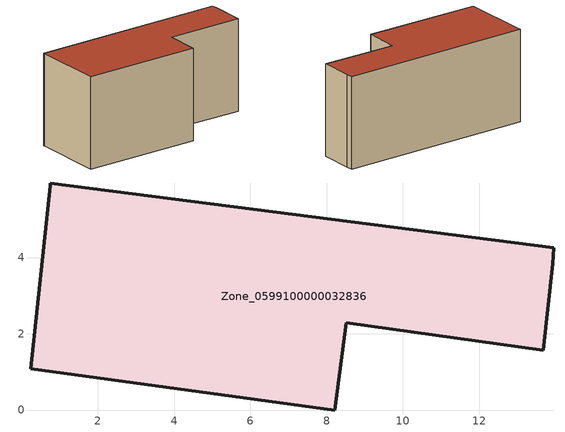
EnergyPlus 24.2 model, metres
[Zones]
Zone_0599100000032836
 floor ground (C_G): 0.75,5.89 0.74,5.96 13.96,4.26 13.94,3.83 13.69,1.56 8.52,2.29 8.22,0 0.24,1.08 z0
 wall outside (C_F): 0.24,1.08 8.22,0 8.52,2.29 13.69,1.56 13.94,3.83 13.96,4.26 0.74,5.96 0.75,5.89 0.24,1.08 z0:6.35
 roof outside (C_R): 0.74,5.96 0.75,5.89 0.24,1.08 8.22,0 8.52,2.29 13.69,1.56 13.94,3.83 13.96,4.26 z6.35
[BUILDING]
Pand.0599100000032836: North Axis=0; Terrain=City; Loads Convergence Tolerance Value=0.04; Temperature Convergence Tolerance Value=0.4; Solar Distribution=FullExterior; Maximum Number of Warmup Days=25; Minimum Number of Warmup Days=1
[Site:Location]
Rotterdam.The.Hague.AP_ZH_NLD Design_Conditions: Latitude=51.96; Longitude=4.45; Time Zone=1; Elevation=-4.5
[SITE:GROUNDTEMPERATURE:BUILDINGSURFACE]
18, 18, 18, 18, 18, 18, 18, 18, 18, 18, 18, 18
[MATERIAL] Thermal Absorptance=0.9; Solar Absorptance=0.7; Visible Absorptance=0.7
Name | Roughness | Thickness | Conductivity | Density | Specific Heat
G.TI.1946 | MediumSmooth | 0.15 | 1 | 540 | 1210
F.TI.1946 | Rough | 0.3 | 0.857143 | 1920 | 840
R.TI.1946 | MediumRough | 0.2 | 0.1 | 1500 | 1000
[CONSTRUCTION]
C_G: G.TI.1946
C_F: F.TI.1946
C_R: R.TI.1946
[ZONE]
Zone_0599100000032836: Type=1; Multiplier=1; Ceiling Height=Autocalculate; Volume=Autocalculate; Floor Area=autocalculate; Part of Total Floor Area=Yes
[ZONEINFILTRATION:DESIGNFLOWRATE]
Infil_Zone_0599100000032836: Zone or ZoneList or Space or SpaceList=Zone_0599100000032836; Schedule=AlwaysOn; Design Flow Rate Calculation Method=Flow/Area; Flow Rate per Floor Area=0.003; Constant Term Coefficient=1; Temperature Term Coefficient=0; Velocity Term Coefficient=0; Velocity Squared Term Coefficient=0
[HVACTEMPLATE:ZONE:IDEALLOADSAIRSYSTEM]
Zone_0599100000032836: Maximum Heating Supply Air Temperature=50; Minimum Cooling Supply Air Temperature=13; Maximum Heating Supply Air Humidity Ratio=0.0156; Minimum Cooling Supply Air Humidity Ratio=0.0077; Heating Limit=NoLimit; Cooling Limit=NoLimit; Dehumidification Control Type=ConstantSensibleHeatRatio; Cooling Sensible Heat Ratio=0.7; Dehumidification Setpoint=60; Humidification Control Type=None; Humidification Setpoint=30; Outdoor Air Method=None; Outdoor Air Flow Rate per Person=0.00944; Outdoor Air Flow Rate per Zone Floor Area=0; Outdoor Air Flow Rate per Zone=0; Demand Controlled Ventilation Type=None; Outdoor Air Economizer Type=NoEconomizer; Heat Recovery Type=None; Sensible Heat Recovery Effectiveness=0.7; Latent Heat Recovery Effectiveness=0.65
[ZONECONTROL:THERMOSTAT]
ThermostatControl_Zone_0599100000032836: Zone or ZoneList=Zone_0599100000032836; Control Type Schedule=DualSetpointControlType; Control 1=Thermostat_Zone_0599100000032836; Temperature Difference Between Cutout And Setpoint=0
[THERMOSTATSETPOINT:DUALSETPOINT]
Thermostat_Zone_0599100000032836: Heating Setpoint Temperature Schedule=HeatingSetpoint_Zone_0599100000032836; Cooling Setpoint Temperature Schedule=CoolingSetpoint_Zone_0599100000032836
[SCHEDULE:COMPACT]
HeatingSetpoint_Zone_0599100000032836: Through: 12/31, For: AllDays, Until: 24:00, 21
CoolingSetpoint_Zone_0599100000032836: Through: 12/31, For: AllDays, Until: 24:00, 24
DualSetpointControlType: Through: 12/31, For: AllDays, Until: 24:00, 4
AlwaysOn: Through: 12/31, For: AllDays, Until: 24:00, 1
